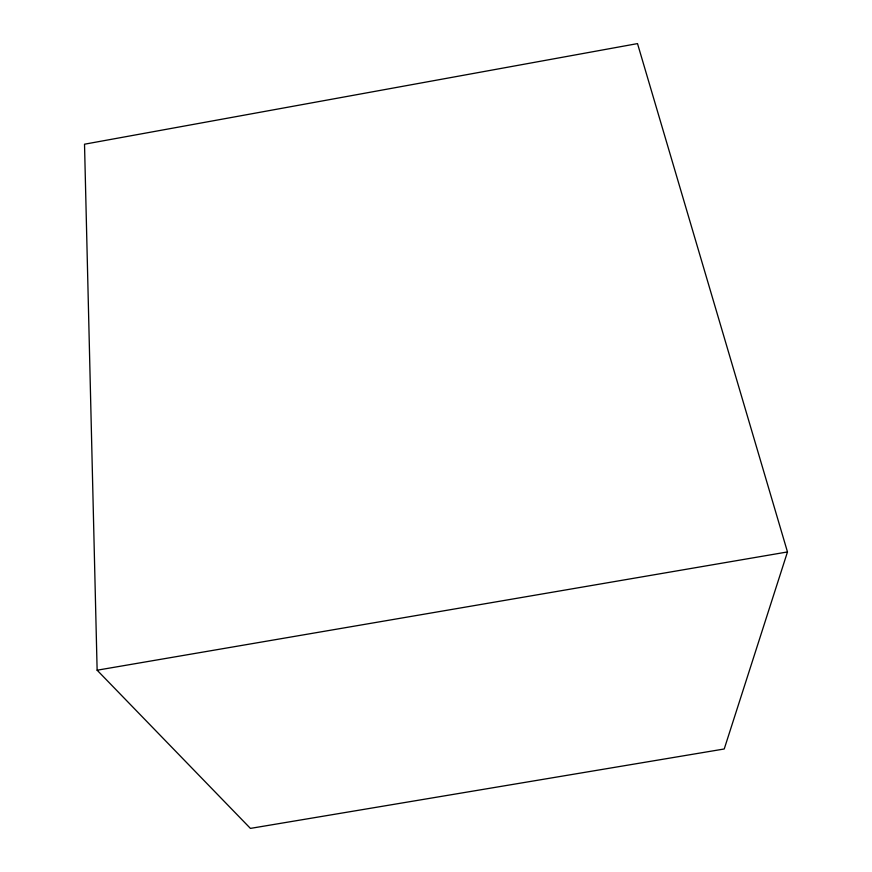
<?xml version="1.0" encoding="UTF-8"?>
<svg xmlns="http://www.w3.org/2000/svg" width="872" height="872" viewBox="0 0 872 872"><rect width="100%" height="100%" fill="white"/><g stroke="black" fill="none" stroke-linecap="round" stroke-linejoin="round"><path stroke-width="1.31" d="M787.481 551.943L724.229 748.983L250.417 828.4L97.13 670.208L84.519 144.207L637.508 43.6L787.481 551.943L97.13 670.208"/></g></svg>
